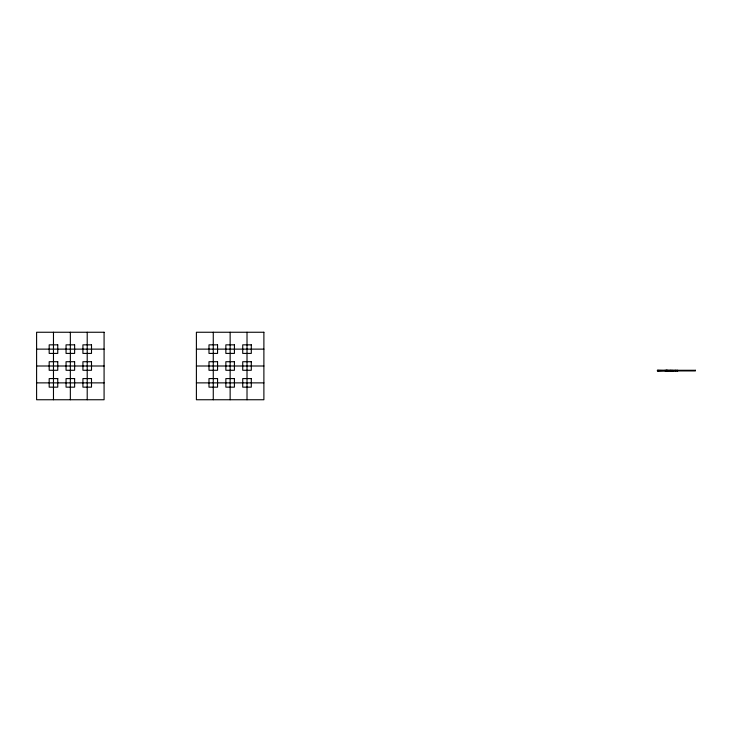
<?xml version="1.0" encoding="UTF-8"?>
<svg xmlns="http://www.w3.org/2000/svg" width="732" height="732" viewBox="0 0 732 732"><rect width="100%" height="100%" fill="white"/><g stroke="black" fill="none" stroke-linecap="round" stroke-linejoin="round"><path stroke-width="1.1" d="M36.6 349.127L104.081 349.127M196.396 349.127L263.886 349.127M36.6 366L104.081 366M196.396 366L263.886 366M36.6 382.873L104.081 382.873M196.396 382.873L263.886 382.873M677.759 370.282L677.759 370.932M677.182 370.282L677.182 370.932M676.688 370.282L676.688 370.932M675.654 370.282L675.654 370.932M675.435 370.282L675.435 370.932M674.639 370.282L674.639 370.932M672.699 370.282L672.699 370.932M671.994 370.282L671.994 370.932M671.784 370.282L671.784 370.932M670.924 370.282L670.924 370.932M670.329 370.282L670.329 370.932M670.109 370.282L670.109 370.932M669.359 370.282L669.359 370.932M668.728 370.282L668.673 370.932M668.051 370.282L668.051 370.932M667.502 370.282L667.502 370.932M667.191 370.282L667.191 370.932M667.035 370.282L667.035 370.932M666.651 370.282L666.651 370.932M666.34 370.282L666.34 370.932M666.12 370.282L666.12 370.932M665.946 370.282L665.992 370.932M665.736 370.282L665.736 370.932M664.372 370.282L664.372 370.932M663.101 370.282L663.101 370.932M661.948 370.282L661.948 370.932M660.904 370.282L660.904 370.932M659.99 370.282L659.99 370.932M659.203 370.282L659.203 370.932M658.544 370.282L658.544 370.932M658.031 370.282L658.031 370.932M657.665 370.282L657.665 370.932M247.013 332.255L247.013 399.745M230.141 332.255L230.141 399.745M213.268 332.255L213.268 399.745M87.209 332.255L87.209 399.745M70.345 332.255L70.345 399.745M53.473 332.255L53.473 399.745M104.081 332.255L36.6 332.255L36.6 399.745L104.081 399.745L104.081 332.255M263.886 332.255L196.396 332.255L196.396 399.745L263.886 399.745L263.886 332.255M57.755 344.845L49.181 344.845L49.181 353.419L57.755 353.419L57.755 344.845M74.627 344.845L66.054 344.845L66.054 353.419L74.627 353.419L74.627 344.845M91.5 344.845L82.926 344.845L82.926 353.419L91.5 353.419L91.5 344.845M217.56 344.845L208.986 344.845L208.986 353.419L217.56 353.419L217.56 344.845M234.423 344.845L225.859 344.845L225.859 353.419L234.423 353.419L234.423 344.845M251.296 344.845L242.731 344.845L242.731 353.419L251.296 353.419L251.296 344.845M57.755 361.718L49.181 361.718L49.181 370.282L57.755 370.282L57.755 361.718M74.627 361.718L66.054 361.718L66.054 370.282L74.627 370.282L74.627 361.718M91.5 361.718L82.926 361.718L82.926 370.282L91.5 370.282L91.5 361.718M217.56 361.718L208.986 361.718L208.986 370.282L217.56 370.282L217.56 361.718M234.423 361.718L225.859 361.718L225.859 370.282L234.423 370.282L234.423 361.718M251.296 361.718L242.731 361.718L242.731 370.282L251.296 370.282L251.296 361.718M695.4 370.282L657.373 370.282L657.373 370.932L695.4 370.932L695.4 370.282M57.755 378.581L49.181 378.581L49.181 387.155L57.755 387.155L57.755 378.581M74.627 378.581L66.054 378.581L66.054 387.155L74.627 387.155L74.627 378.581M91.5 378.581L82.926 378.581L82.926 387.155L91.5 387.155L91.5 378.581M217.56 378.581L208.986 378.581L208.986 387.155L217.56 387.155L217.56 378.581M234.423 378.581L225.859 378.581L225.859 387.155L234.423 387.155L234.423 378.581M251.296 378.581L242.731 378.581L242.731 387.155L251.296 387.155L251.296 378.581M673.696 370.932L673.696 370.282L673.65 370.932"/></g></svg>
